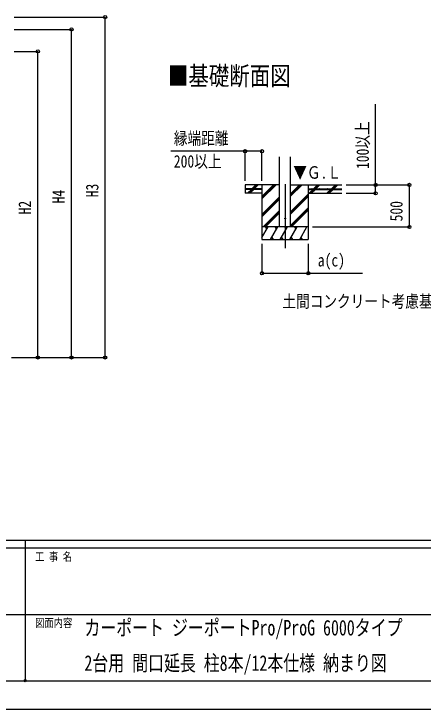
# Model space of a CAD drawing. Units: millimetres, scale not verified. Extents: x -18922 to 18922, y -13365 to 13365.
# Drawn here: x -155 to 4704, y -13365 to -5100 of the extents above; entities that cross this region are included whole.
import ezdxf
from ezdxf.enums import TextEntityAlignment as Align

# ---------------------------------------------------------------- set-up
doc = ezdxf.new("R2010")
doc.units = ezdxf.units.MM
doc.header["$LTSCALE"] = 50
doc.header["$PDMODE"] = 32
doc.header["$PDSIZE"] = 25
for name, color, linetype in [('0-2_USER1', 3, 'Continuous'), ('0-4_YKK_12', 2, 'Continuous'), ('0-5_YKK_13', 4, 'Continuous'), ('0-6_YKK_A1', 4, 'Continuous'), ('0-7_YKK_D', 6, 'Continuous'), ('0-8_YKK_ZWAK', 7, 'Continuous')]:
    doc.layers.add(name, color=color, linetype=linetype)
doc.styles.add('ＭＳ ゴシック', font='')
doc.styles.get('ＭＳ ゴシック').set_extended_font_data('MS Gothic')

msp = doc.modelspace()

# ---------------------------------------------------------------- linework, layer by layer
at = {"layer": '0-4_YKK_12'}
msp.add_line((3065.59, -7124.29), (3065.59, -7883.5), dxfattribs=at)
at = {"layer": '0-5_YKK_13'}
msp.add_circle((3065.59, -7533.5), 5, dxfattribs=at)
at = {"layer": '0-6_YKK_A1'}
for p, q in [((3000.59, -7633.5), (3000.59, -6798.15)), ((3130.59, -7633.5), (3130.59, -6798.15)), ((3000.59, -7133.5), (2590.59, -7133.5)), ((2590.59, -7133.5), (2590.59, -7233.5)), ((2790.59, -7181), (2590.59, -7181)), ((2790.59, -7186), (2590.59, -7186)), ((2618.46, -7232.1), (2664.55, -7186)), ((2631.2, -7233.5), (2678.7, -7186)), ((2645.34, -7233.5), (2692.84, -7186)), ((2669.55, -7181), (2717.05, -7133.5)), ((2683.7, -7181), (2731.2, -7133.5)), ((2697.84, -7181), (2745.34, -7133.5)), ((2790.59, -7133.5), (2790.59, -7783.5)), ((2790.59, -7300.38), (2957.47, -7133.5)), ((2790.59, -7286.24), (2943.33, -7133.5)), ((2790.59, -7272.1), (2929.19, -7133.5)), ((2790.59, -7181), (2790.59, -7186)), ((3130.59, -7268.75), (3265.84, -7133.5)), ((3130.59, -7254.61), (3251.7, -7133.5)), ((3130.59, -7240.46), (3237.55, -7133.5)), ((3130.59, -7133.5), (3740.59, -7133.5)), ((3340.59, -7133.5), (3340.59, -7783.5)), ((3340.59, -7181), (3740.59, -7181)), ((3340.59, -7181), (3340.59, -7186)), ((3340.59, -7186), (3740.59, -7186)), ((3349.69, -7233.5), (3397.19, -7186)), ((3363.83, -7233.5), (3411.33, -7186)), ((3377.97, -7233.5), (3425.47, -7186)), ((3402.19, -7181), (3449.69, -7133.5)), ((3416.33, -7181), (3463.83, -7133.5)), ((3430.47, -7181), (3477.97, -7133.5)), ((3561.82, -7233.5), (3609.32, -7186)), ((3575.96, -7233.5), (3623.46, -7186)), ((3590.1, -7233.5), (3637.6, -7186)), ((3614.32, -7181), (3661.82, -7133.5)), ((3628.46, -7181), (3675.96, -7133.5)), ((3642.6, -7181), (3690.1, -7133.5)), ((2790.59, -7233.5), (2590.59, -7233.5)), ((3130.59, -7452.59), (3340.59, -7242.6)), ((3130.59, -7466.74), (3340.59, -7256.74)), ((3130.59, -7480.88), (3340.59, -7270.88)), ((3340.59, -7233.5), (3740.59, -7233.5)), ((2790.59, -7484.23), (3000.59, -7274.23)), ((2790.59, -7498.37), (3000.59, -7288.37)), ((2790.59, -7512.51), (3000.59, -7302.51)), ((2803.45, -7633.5), (3000.59, -7436.36)), ((3130.59, -7614.72), (3340.59, -7404.73)), ((3130.59, -7628.87), (3340.59, -7418.87)), ((3140.1, -7633.5), (3340.59, -7433.01)), ((2817.59, -7633.5), (3000.59, -7450.5)), ((2831.73, -7633.5), (3000.59, -7464.64)), ((3340.59, -7633.5), (2790.59, -7633.5)), ((2790.59, -7758.95), (2863.02, -7633.5)), ((2848.02, -7659.48), (2833.02, -7633.5)), ((2891.89, -7783.5), (2978.49, -7633.5)), ((2963.49, -7659.48), (2948.49, -7633.5)), ((3007.36, -7783.5), (3093.96, -7633.5)), ((3078.96, -7659.48), (3063.96, -7633.5)), ((3122.83, -7783.5), (3209.43, -7633.5)), ((3194.43, -7659.48), (3179.43, -7633.5)), ((3238.3, -7783.5), (3324.9, -7633.5)), ((3294.9, -7633.5), (3294.9, -7633.5)), ((2906.88, -7757.52), (2921.88, -7783.5)), ((3022.35, -7757.52), (3037.35, -7783.5)), ((3137.83, -7757.52), (3152.82, -7783.5)), ((3253.29, -7757.52), (3268.29, -7783.5)), ((2790.59, -7783.5), (3340.59, -7783.5))]:
    msp.add_line(p, q, dxfattribs=at)
for centre in [(2655.59, -7178.5), (2745.59, -7178.5), (3385.59, -7178.5), (3475.59, -7178.5), (3565.59, -7178.5), (3655.59, -7178.5)]:
    msp.add_circle(centre, 2.5, dxfattribs=at)
at = {"layer": '0-7_YKK_D'}
for p, q in [((-154.04, -5138.05), (929.77, -5138.05)), ((928.77, -9185.5), (928.77, -5138.05)), ((-153.04, -5285.5), (529.77, -5285.5)), ((528.77, -9185.5), (528.77, -5285.5)), ((-154.04, -5545.5), (129.77, -5545.5)), ((128.77, -9185.5), (128.77, -5545.5)), ((2590.59, -7083.5), (2590.59, -6732.5)), ((2790.59, -7083.5), (2790.59, -6732.5)), ((3790.59, -7133.5), (4541.59, -7133.5)), ((3790.59, -7133.5), (4141.59, -7133.5)), ((4540.59, -7633.5), (4540.59, -7133.5)), ((3790.59, -7233.5), (4141.59, -7233.5)), ((3390.59, -7633.5), (4541.59, -7633.5)), ((2790.59, -7833.5), (2790.59, -8184.5)), ((3340.59, -7833.5), (3340.59, -8184.5)), ((-182.53, -9185.5), (529.77, -9185.5)), ((-154.04, -9185.5), (129.77, -9185.5)), ((-154.04, -9185.5), (929.77, -9185.5))]:
    msp.add_line(p, q, dxfattribs=at)
for points in [[(4140.59, -7233.5), (4140.59, -7133.5), (4140.59, -6174.1)], [(2790.59, -6733.5), (2590.59, -6733.5), (1707.69, -6733.5)], [(2790.59, -8183.5), (3340.59, -8183.5), (3985.89, -8183.5)]]:
    msp.add_lwpolyline(points, dxfattribs=at)
for centre in [(928.77, -5138.05), (528.77, -5285.5), (128.77, -5545.5), (2590.59, -6733.5), (2790.59, -6733.5), (4140.59, -7133.5), (4540.59, -7133.5), (4140.59, -7233.5), (4540.59, -7633.5), (2790.59, -8183.5), (3340.59, -8183.5), (128.77, -9185.5), (528.77, -9185.5), (928.77, -9185.5)]:
    msp.add_circle(centre, 19.12, dxfattribs=at)
at = {"layer": '0-8_YKK_ZWAK'}
for p, q in [((17527.59, -11362.5), (-17572.41, -11362.5)), ((-22.41, -11362.5), (-22.41, -13027.5)), ((-22.41, -11452.5), (-5872.41, -11452.5)), ((5827.59, -11452.5), (-22.41, -11452.5)), ((-5838.66, -12240), (-22.41, -12240)), ((-22.41, -12240), (5827.59, -12240)), ((-5872.41, -13027.5), (-22.41, -13027.5)), ((-22.41, -13027.5), (5827.59, -13027.5))]:
    msp.add_line(p, q, dxfattribs=at)
msp.add_lwpolyline([(-18922.5, -13365), (18922.5, -13365), (18922.5, 13365), (-18922.5, 13365)], close=True, dxfattribs=at)
msp.add_point((-22.41, -13027.5), dxfattribs=at)

# ---------------------------------------------------------------- texts
at = {"layer": '0-2_USER1', "style": 'ＭＳ ゴシック'}
for s, height, width, p in [('■基礎断面図', 222.7, 0.8, (1673.24, -6014.98)), ('土間コンクリート考慮基礎の場合', 148.5, 0.8, (3033.64, -8635.49)), ('カーポート ジーポートPro/ProG 6000タイプ', 184.8, 0.75, (682, -12545.23)), ('2台用 間口延長 柱8本/12本仕様 納まり図', 184.8, 0.75, (682, -12965.23))]:
    msp.add_text(s, height=height, dxfattribs=dict(at, width=width)).set_placement(p, align=Align.BOTTOM_LEFT)
at = {"layer": '0-6_YKK_A1', "style": 'ＭＳ ゴシック', "width": 0.8}
msp.add_text('▼Ｇ.Ｌ', height=148.5, dxfattribs=at).set_placement((3162.16, -7104.45), align=Align.BOTTOM_LEFT)
at = {"layer": '0-7_YKK_D', "style": 'ＭＳ ゴシック', "width": 0.8}
for s, p in [('100以上', (4104.59, -6944.5)), ('H3', (892.77, -7280.58)), ('H4', (492.77, -7354.3)), ('H2', (92.77, -7484.3)), ('500', (4504.59, -7567.1))]:
    msp.add_text(s, height=148.5, rotation=90, dxfattribs=at).set_placement(p, align=Align.BOTTOM_LEFT)
for s, p in [('縁端距離', (1743.69, -6697.5)), ('200以上', (1743.69, -6972)), ('a(c)', (3453.09, -8147.5))]:
    msp.add_text(s, height=148.5, dxfattribs=at).set_placement(p, align=Align.BOTTOM_LEFT)
at = {"layer": '0-8_YKK_ZWAK', "style": 'ＭＳ ゴシック', "width": 0.8}
for s, p in [('工 事 名', (95.71, -11632.5)), ('図面内容', (95.71, -12420))]:
    msp.add_text(s, height=98.97, dxfattribs=at).set_placement(p, align=Align.BOTTOM_LEFT)

doc.saveas('drawing.dxf')
